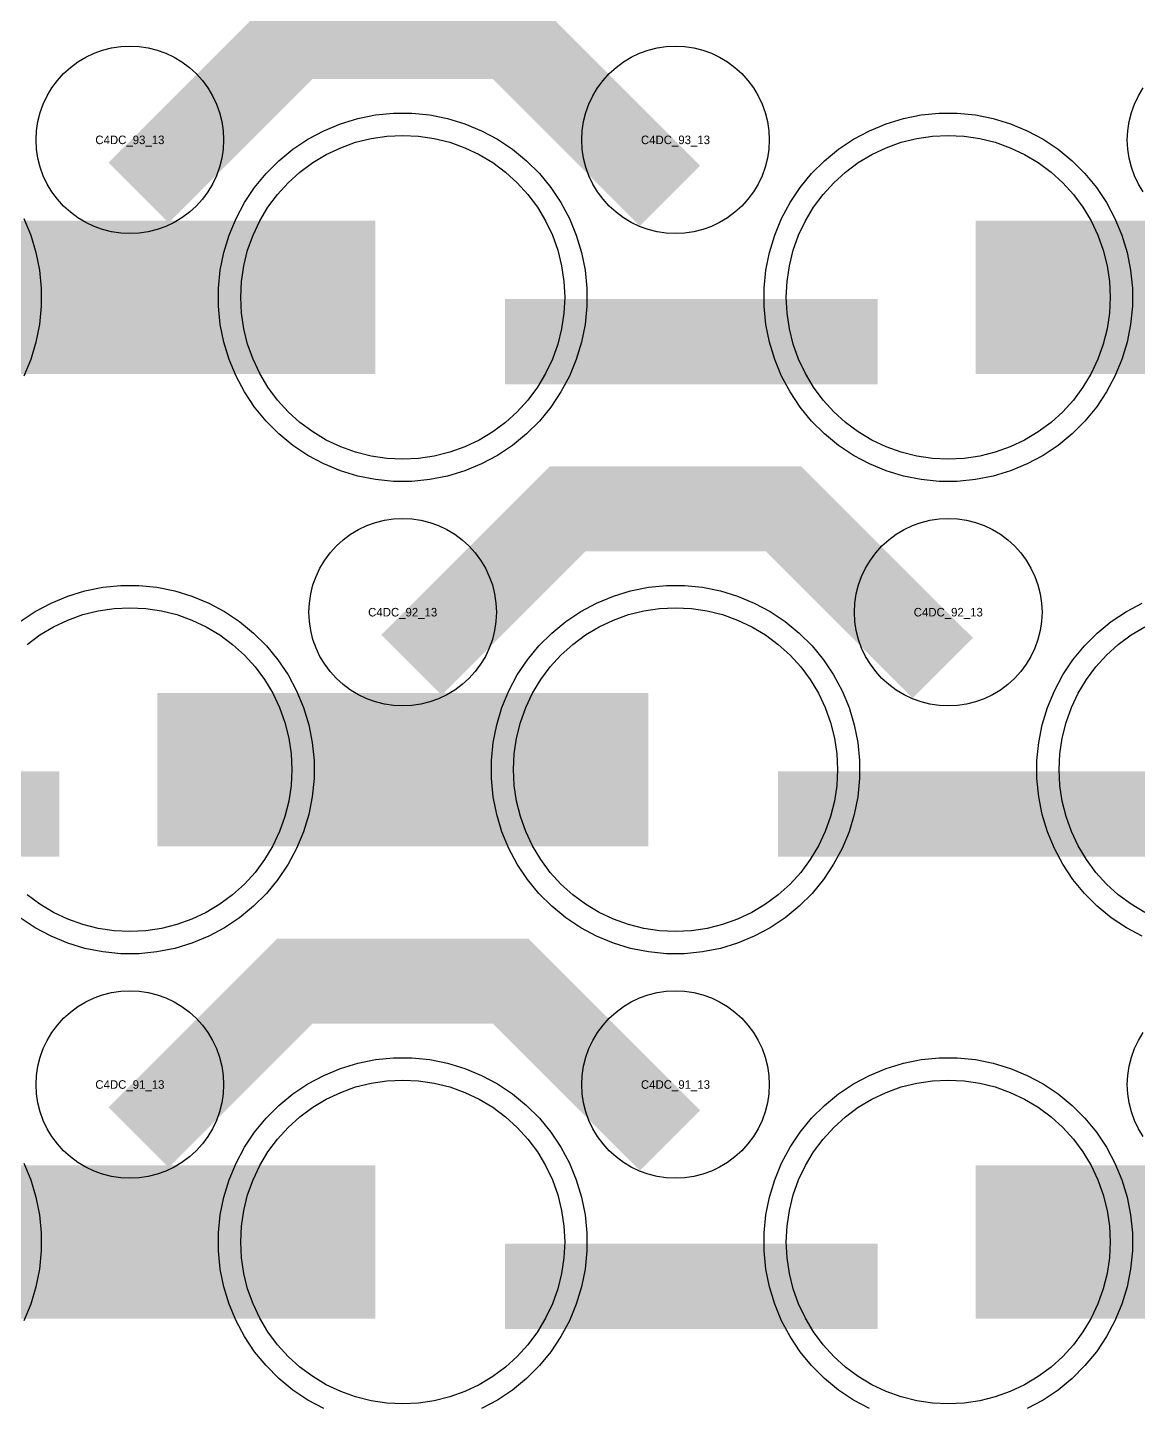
# Model space of a CAD drawing. Extents: x -11880 to 11880, y -14992 to 14992.
# Drawn here: x -7870 to -7544.2, y -2278.8 to -1874 of the extents above; entities that cross this region are included whole.
import ezdxf
from ezdxf.enums import TextEntityAlignment as Align

# ---------------------------------------------------------------- set-up
doc = ezdxf.new("R2010")
doc.units = 0
doc.header["$MEASUREMENT"] = 0
for name, color, linetype in [('GDS_775_DT_237', 138, 'CONTINUOUS'), ('RDL1_FS', 34, 'CONTINUOUS'), ('RDL_BS', 160, 'CONTINUOUS')]:
    doc.layers.add(name, color=color, linetype=linetype)

msp = doc.modelspace()

# ---------------------------------------------------------------- linework, layer by layer
at = {"layer": 'RDL1_FS'}
for points in [[(-7760, -2000.614), (-7764.657, -2000.385), (-7769.268, -1999.701), (-7773.791, -1998.569), (-7778.181, -1996.997), (-7782.395, -1995.005), (-7786.395, -1992.607), (-7790.14, -1989.829), (-7793.594, -1986.699), (-7796.724, -1983.245), (-7799.502, -1979.5), (-7801.9, -1975.5), (-7803.892, -1971.286), (-7805.464, -1966.896), (-7806.596, -1962.373), (-7807.28, -1957.762), (-7807.509, -1953.105), (-7807.28, -1948.448), (-7806.596, -1943.837), (-7805.464, -1939.314), (-7803.892, -1934.924), (-7801.9, -1930.71), (-7799.502, -1926.71), (-7796.724, -1922.965), (-7793.594, -1919.511), (-7790.14, -1916.381), (-7786.395, -1913.603), (-7782.395, -1911.205), (-7778.181, -1909.213), (-7773.791, -1907.641), (-7769.268, -1906.509), (-7764.657, -1905.825), (-7760, -1905.596), (-7755.343, -1905.825), (-7750.732, -1906.509), (-7746.209, -1907.641), (-7741.819, -1909.213), (-7737.605, -1911.205), (-7733.605, -1913.603), (-7729.86, -1916.381), (-7726.406, -1919.511), (-7723.276, -1922.965), (-7720.498, -1926.71), (-7718.1, -1930.71), (-7716.108, -1934.924), (-7714.536, -1939.314), (-7713.404, -1943.837), (-7712.72, -1948.448), (-7712.491, -1953.105), (-7712.72, -1957.762), (-7713.404, -1962.373), (-7714.536, -1966.896), (-7716.108, -1971.286), (-7718.1, -1975.5), (-7720.498, -1979.5), (-7723.276, -1983.245), (-7726.406, -1986.699), (-7729.86, -1989.829), (-7733.605, -1992.607), (-7737.605, -1995.005), (-7741.819, -1996.997), (-7746.209, -1998.569), (-7750.732, -1999.701), (-7755.343, -2000.385)], [(-7600, -2000.614), (-7604.657, -2000.385), (-7609.268, -1999.701), (-7613.791, -1998.569), (-7618.181, -1996.997), (-7622.395, -1995.005), (-7626.395, -1992.607), (-7630.14, -1989.829), (-7633.594, -1986.699), (-7636.724, -1983.245), (-7639.502, -1979.5), (-7641.9, -1975.5), (-7643.892, -1971.286), (-7645.464, -1966.896), (-7646.596, -1962.373), (-7647.28, -1957.762), (-7647.509, -1953.105), (-7647.28, -1948.448), (-7646.596, -1943.837), (-7645.464, -1939.314), (-7643.892, -1934.924), (-7641.9, -1930.71), (-7639.502, -1926.71), (-7636.724, -1922.965), (-7633.594, -1919.511), (-7630.14, -1916.381), (-7626.395, -1913.603), (-7622.395, -1911.205), (-7618.181, -1909.213), (-7613.791, -1907.641), (-7609.268, -1906.509), (-7604.657, -1905.825), (-7600, -1905.596), (-7595.343, -1905.825), (-7590.732, -1906.509), (-7586.209, -1907.641), (-7581.819, -1909.213), (-7577.605, -1911.205), (-7573.605, -1913.603), (-7569.86, -1916.381), (-7566.406, -1919.511), (-7563.276, -1922.965), (-7560.498, -1926.71), (-7558.1, -1930.71), (-7556.108, -1934.924), (-7554.536, -1939.314), (-7553.404, -1943.837), (-7552.72, -1948.448), (-7552.491, -1953.105), (-7552.72, -1957.762), (-7553.404, -1962.373), (-7554.536, -1966.896), (-7556.108, -1971.286), (-7558.1, -1975.5), (-7560.498, -1979.5), (-7563.276, -1983.245), (-7566.406, -1986.699), (-7569.86, -1989.829), (-7573.605, -1992.607), (-7577.605, -1995.005), (-7581.819, -1996.997), (-7586.209, -1998.569), (-7590.732, -1999.701), (-7595.343, -2000.385)], [(-7680, -2139.179), (-7684.657, -2138.95), (-7689.268, -2138.266), (-7693.791, -2137.134), (-7698.181, -2135.562), (-7702.395, -2133.57), (-7706.395, -2131.172), (-7710.14, -2128.394), (-7713.594, -2125.264), (-7716.724, -2121.81), (-7719.502, -2118.065), (-7721.9, -2114.065), (-7723.892, -2109.851), (-7725.464, -2105.461), (-7726.596, -2100.938), (-7727.28, -2096.327), (-7727.509, -2091.67), (-7727.28, -2087.013), (-7726.596, -2082.402), (-7725.464, -2077.879), (-7723.892, -2073.489), (-7721.9, -2069.275), (-7719.502, -2065.275), (-7716.724, -2061.53), (-7713.594, -2058.076), (-7710.14, -2054.946), (-7706.395, -2052.168), (-7702.395, -2049.77), (-7698.181, -2047.778), (-7693.791, -2046.206), (-7689.268, -2045.074), (-7684.657, -2044.39), (-7680, -2044.161), (-7675.343, -2044.39), (-7670.732, -2045.074), (-7666.209, -2046.206), (-7661.819, -2047.778), (-7657.605, -2049.77), (-7653.605, -2052.168), (-7649.86, -2054.946), (-7646.406, -2058.076), (-7643.276, -2061.53), (-7640.498, -2065.275), (-7638.1, -2069.275), (-7636.108, -2073.489), (-7634.536, -2077.879), (-7633.404, -2082.402), (-7632.72, -2087.013), (-7632.491, -2091.67), (-7632.72, -2096.327), (-7633.404, -2100.938), (-7634.536, -2105.461), (-7636.108, -2109.851), (-7638.1, -2114.065), (-7640.498, -2118.065), (-7643.276, -2121.81), (-7646.406, -2125.264), (-7649.86, -2128.394), (-7653.605, -2131.172), (-7657.605, -2133.57), (-7661.819, -2135.562), (-7666.209, -2137.134), (-7670.732, -2138.266), (-7675.343, -2138.95)]]:
    msp.add_lwpolyline(points, close=True, dxfattribs=at)
for points in [[(-7911.998, -1953.105, 45, 45, 0), (-7839.998, -1953.105, 45, 45, 0)], [(-7839.998, -1953.105, 45, 45, 0), (-7767.998, -1953.105, 45, 45, 0)], [(-7591.998, -1953.105, 45, 45, 0), (-7519.998, -1953.105, 45, 45, 0)], [(-7831.998, -2091.67, 45, 45, 0), (-7759.998, -2091.67, 45, 45, 0)], [(-7759.998, -2091.67, 45, 45, 0), (-7687.998, -2091.67, 45, 45, 0)]]:
    msp.add_lwpolyline(points, format="xyseb", dxfattribs=at)
for points in [[(-7870.14, -2054.946), (-7866.395, -2052.168), (-7862.395, -2049.77), (-7858.181, -2047.778), (-7853.791, -2046.206), (-7849.268, -2045.074), (-7844.657, -2044.39), (-7840, -2044.161), (-7835.343, -2044.39), (-7830.732, -2045.074), (-7826.209, -2046.206), (-7821.819, -2047.778), (-7817.605, -2049.77), (-7813.605, -2052.168), (-7809.86, -2054.946), (-7806.406, -2058.076), (-7803.276, -2061.53), (-7800.498, -2065.275), (-7798.1, -2069.275), (-7796.108, -2073.489), (-7794.536, -2077.879), (-7793.404, -2082.402), (-7792.72, -2087.013), (-7792.491, -2091.67), (-7792.72, -2096.327), (-7793.404, -2100.938), (-7794.536, -2105.461), (-7796.108, -2109.851), (-7798.1, -2114.065), (-7800.498, -2118.065), (-7803.276, -2121.81), (-7806.406, -2125.264), (-7809.86, -2128.394), (-7813.605, -2131.172), (-7817.605, -2133.57), (-7821.819, -2135.562), (-7826.209, -2137.134), (-7830.732, -2138.266), (-7835.343, -2138.95), (-7840, -2139.179), (-7844.657, -2138.95), (-7849.268, -2138.266), (-7853.791, -2137.134), (-7858.181, -2135.562), (-7862.395, -2133.57), (-7866.395, -2131.172), (-7870.14, -2128.394)], [(-7542.395, -2133.57), (-7546.395, -2131.172), (-7550.14, -2128.394), (-7553.594, -2125.264), (-7556.724, -2121.81), (-7559.502, -2118.065), (-7561.9, -2114.065), (-7563.892, -2109.851), (-7565.464, -2105.461), (-7566.596, -2100.938), (-7567.28, -2096.327), (-7567.509, -2091.67), (-7567.28, -2087.013), (-7566.596, -2082.402), (-7565.464, -2077.879), (-7563.892, -2073.489), (-7561.9, -2069.275), (-7559.502, -2065.275), (-7556.724, -2061.53), (-7553.594, -2058.076), (-7550.14, -2054.946), (-7546.395, -2052.168), (-7542.395, -2049.77)]]:
    msp.add_lwpolyline(points, dxfattribs=at)
at = {"layer": 'RDL1_FS', "color": 11, "true_color": 0xf27172}
for points in [[(-7760, -2277.744), (-7764.657, -2277.515), (-7769.268, -2276.831), (-7773.791, -2275.699), (-7778.181, -2274.127), (-7782.395, -2272.135), (-7786.395, -2269.737), (-7790.14, -2266.959), (-7793.594, -2263.829), (-7796.724, -2260.375), (-7799.502, -2256.63), (-7801.9, -2252.63), (-7803.892, -2248.416), (-7805.464, -2244.026), (-7806.596, -2239.503), (-7807.28, -2234.892), (-7807.509, -2230.235), (-7807.28, -2225.578), (-7806.596, -2220.967), (-7805.464, -2216.444), (-7803.892, -2212.054), (-7801.9, -2207.84), (-7799.502, -2203.84), (-7796.724, -2200.095), (-7793.594, -2196.641), (-7790.14, -2193.511), (-7786.395, -2190.733), (-7782.395, -2188.335), (-7778.181, -2186.343), (-7773.791, -2184.771), (-7769.268, -2183.639), (-7764.657, -2182.955), (-7760, -2182.726), (-7755.343, -2182.955), (-7750.732, -2183.639), (-7746.209, -2184.771), (-7741.819, -2186.343), (-7737.605, -2188.335), (-7733.605, -2190.733), (-7729.86, -2193.511), (-7726.406, -2196.641), (-7723.276, -2200.095), (-7720.498, -2203.84), (-7718.1, -2207.84), (-7716.108, -2212.054), (-7714.536, -2216.444), (-7713.404, -2220.967), (-7712.72, -2225.578), (-7712.491, -2230.235), (-7712.72, -2234.892), (-7713.404, -2239.503), (-7714.536, -2244.026), (-7716.108, -2248.416), (-7718.1, -2252.63), (-7720.498, -2256.63), (-7723.276, -2260.375), (-7726.406, -2263.829), (-7729.86, -2266.959), (-7733.605, -2269.737), (-7737.605, -2272.135), (-7741.819, -2274.127), (-7746.209, -2275.699), (-7750.732, -2276.831), (-7755.343, -2277.515)], [(-7600, -2277.744), (-7604.657, -2277.515), (-7609.268, -2276.831), (-7613.791, -2275.699), (-7618.181, -2274.127), (-7622.395, -2272.135), (-7626.395, -2269.737), (-7630.14, -2266.959), (-7633.594, -2263.829), (-7636.724, -2260.375), (-7639.502, -2256.63), (-7641.9, -2252.63), (-7643.892, -2248.416), (-7645.464, -2244.026), (-7646.596, -2239.503), (-7647.28, -2234.892), (-7647.509, -2230.235), (-7647.28, -2225.578), (-7646.596, -2220.967), (-7645.464, -2216.444), (-7643.892, -2212.054), (-7641.9, -2207.84), (-7639.502, -2203.84), (-7636.724, -2200.095), (-7633.594, -2196.641), (-7630.14, -2193.511), (-7626.395, -2190.733), (-7622.395, -2188.335), (-7618.181, -2186.343), (-7613.791, -2184.771), (-7609.268, -2183.639), (-7604.657, -2182.955), (-7600, -2182.726), (-7595.343, -2182.955), (-7590.732, -2183.639), (-7586.209, -2184.771), (-7581.819, -2186.343), (-7577.605, -2188.335), (-7573.605, -2190.733), (-7569.86, -2193.511), (-7566.406, -2196.641), (-7563.276, -2200.095), (-7560.498, -2203.84), (-7558.1, -2207.84), (-7556.108, -2212.054), (-7554.536, -2216.444), (-7553.404, -2220.967), (-7552.72, -2225.578), (-7552.491, -2230.235), (-7552.72, -2234.892), (-7553.404, -2239.503), (-7554.536, -2244.026), (-7556.108, -2248.416), (-7558.1, -2252.63), (-7560.498, -2256.63), (-7563.276, -2260.375), (-7566.406, -2263.829), (-7569.86, -2266.959), (-7573.605, -2269.737), (-7577.605, -2272.135), (-7581.819, -2274.127), (-7586.209, -2275.699), (-7590.732, -2276.831), (-7595.343, -2277.515)]]:
    msp.add_lwpolyline(points, close=True, dxfattribs=at)
for points in [[(-7911.998, -2230.235, 45, 45, 0), (-7839.998, -2230.235, 45, 45, 0)], [(-7839.998, -2230.235, 45, 45, 0), (-7767.998, -2230.235, 45, 45, 0)], [(-7591.998, -2230.235, 45, 45, 0), (-7519.998, -2230.235, 45, 45, 0)]]:
    msp.add_lwpolyline(points, format="xyseb", dxfattribs=at)
at = {"layer": 'RDL_BS'}
for points in [[(-7837.438, -1922.419, 25, 25, 0), (-7791.623, -1876.604, 25, 25, 0), (-7758.07, -1876.604, 25, 25, 0)], [(-7681.599, -1923.318, 25, 25, 0), (-7728.313, -1876.604, 25, 25, 0), (-7758.071, -1876.604, 25, 25, 0)], [(-7729.984, -1966.118, 25, 25, 0), (-7620.719, -1966.118, 25, 25, 0)], [(-7757.438, -2060.984, 25, 25, 0), (-7711.623, -2015.169, 25, 25, 0), (-7678.07, -2015.169, 25, 25, 0)], [(-7601.599, -2061.883, 25, 25, 0), (-7648.313, -2015.169, 25, 25, 0), (-7678.071, -2015.169, 25, 25, 0)], [(-7969.984, -2104.683, 25, 25, 0), (-7860.719, -2104.683, 25, 25, 0)], [(-7649.984, -2104.683, 25, 25, 0), (-7540.719, -2104.683, 25, 25, 0)], [(-7837.438, -2199.549, 25, 25, 0), (-7791.623, -2153.734, 25, 25, 0), (-7758.07, -2153.734, 25, 25, 0)], [(-7681.599, -2200.448, 25, 25, 0), (-7728.313, -2153.734, 25, 25, 0), (-7758.071, -2153.734, 25, 25, 0)]]:
    msp.add_lwpolyline(points, format="xyseb", dxfattribs=at)
for points in [[(-7840, -1934.411), (-7842.693, -1934.279), (-7845.365, -1933.883), (-7847.984, -1933.226), (-7850.519, -1932.319), (-7852.956, -1931.167), (-7855.28, -1929.774), (-7857.443, -1928.171), (-7859.442, -1926.359), (-7861.254, -1924.36), (-7862.857, -1922.197), (-7864.25, -1919.873), (-7865.402, -1917.436), (-7866.309, -1914.901), (-7866.966, -1912.282), (-7867.362, -1909.61), (-7867.494, -1906.917), (-7867.362, -1904.224), (-7866.966, -1901.552), (-7866.309, -1898.933), (-7865.402, -1896.398), (-7864.25, -1893.961), (-7862.857, -1891.637), (-7861.254, -1889.474), (-7859.442, -1887.475), (-7857.443, -1885.663), (-7855.28, -1884.06), (-7852.956, -1882.667), (-7850.519, -1881.515), (-7847.984, -1880.608), (-7845.365, -1879.951), (-7842.693, -1879.555), (-7840, -1879.423), (-7837.307, -1879.555), (-7834.635, -1879.951), (-7832.016, -1880.608), (-7829.481, -1881.515), (-7827.044, -1882.667), (-7824.72, -1884.06), (-7822.557, -1885.663), (-7820.558, -1887.475), (-7818.746, -1889.474), (-7817.143, -1891.637), (-7815.75, -1893.961), (-7814.598, -1896.398), (-7813.691, -1898.933), (-7813.034, -1901.552), (-7812.638, -1904.224), (-7812.506, -1906.917), (-7812.638, -1909.61), (-7813.034, -1912.282), (-7813.691, -1914.901), (-7814.598, -1917.436), (-7815.75, -1919.873), (-7817.143, -1922.197), (-7818.746, -1924.36), (-7820.558, -1926.359), (-7822.557, -1928.171), (-7824.72, -1929.774), (-7827.044, -1931.167), (-7829.481, -1932.319), (-7832.016, -1933.226), (-7834.635, -1933.883), (-7837.307, -1934.279)], [(-7680, -1934.411), (-7682.693, -1934.279), (-7685.365, -1933.883), (-7687.984, -1933.226), (-7690.519, -1932.319), (-7692.956, -1931.167), (-7695.28, -1929.774), (-7697.443, -1928.171), (-7699.442, -1926.359), (-7701.254, -1924.36), (-7702.857, -1922.197), (-7704.25, -1919.873), (-7705.402, -1917.436), (-7706.309, -1914.901), (-7706.966, -1912.282), (-7707.362, -1909.61), (-7707.494, -1906.917), (-7707.362, -1904.224), (-7706.966, -1901.552), (-7706.309, -1898.933), (-7705.402, -1896.398), (-7704.25, -1893.961), (-7702.857, -1891.637), (-7701.254, -1889.474), (-7699.442, -1887.475), (-7697.443, -1885.663), (-7695.28, -1884.06), (-7692.956, -1882.667), (-7690.519, -1881.515), (-7687.984, -1880.608), (-7685.365, -1879.951), (-7682.693, -1879.555), (-7680, -1879.423), (-7677.307, -1879.555), (-7674.635, -1879.951), (-7672.016, -1880.608), (-7669.481, -1881.515), (-7667.044, -1882.667), (-7664.72, -1884.06), (-7662.557, -1885.663), (-7660.558, -1887.475), (-7658.746, -1889.474), (-7657.143, -1891.637), (-7655.75, -1893.961), (-7654.598, -1896.398), (-7653.691, -1898.933), (-7653.034, -1901.552), (-7652.638, -1904.224), (-7652.506, -1906.917), (-7652.638, -1909.61), (-7653.034, -1912.282), (-7653.691, -1914.901), (-7654.598, -1917.436), (-7655.75, -1919.873), (-7657.143, -1922.197), (-7658.746, -1924.36), (-7660.558, -1926.359), (-7662.557, -1928.171), (-7664.72, -1929.774), (-7667.044, -1931.167), (-7669.481, -1932.319), (-7672.016, -1933.226), (-7674.635, -1933.883), (-7677.307, -1934.279)], [(-7762.644, -2007.105), (-7767.938, -2006.588), (-7773.165, -2005.542), (-7778.205, -2004.011), (-7783.115, -2001.98), (-7787.777, -1999.488), (-7792.191, -1996.541), (-7796.292, -1993.179), (-7800.074, -1989.397), (-7803.436, -1985.296), (-7806.383, -1980.882), (-7808.875, -1976.22), (-7810.906, -1971.31), (-7812.437, -1966.27), (-7813.483, -1961.043), (-7814, -1955.749), (-7814, -1950.461), (-7813.483, -1945.167), (-7812.437, -1939.94), (-7810.906, -1934.9), (-7808.875, -1929.99), (-7806.383, -1925.328), (-7803.436, -1920.914), (-7800.074, -1916.813), (-7796.292, -1913.031), (-7792.191, -1909.669), (-7787.777, -1906.722), (-7783.115, -1904.23), (-7778.205, -1902.199), (-7773.165, -1900.668), (-7767.938, -1899.622), (-7762.644, -1899.105), (-7757.356, -1899.105), (-7752.062, -1899.622), (-7746.835, -1900.668), (-7741.795, -1902.199), (-7736.885, -1904.23), (-7732.223, -1906.722), (-7727.809, -1909.669), (-7723.708, -1913.031), (-7719.926, -1916.813), (-7716.564, -1920.914), (-7713.617, -1925.328), (-7711.125, -1929.99), (-7709.094, -1934.9), (-7707.563, -1939.94), (-7706.517, -1945.167), (-7706, -1950.461), (-7706, -1955.749), (-7706.517, -1961.043), (-7707.563, -1966.27), (-7709.094, -1971.31), (-7711.125, -1976.22), (-7713.617, -1980.882), (-7716.564, -1985.296), (-7719.926, -1989.397), (-7723.708, -1993.179), (-7727.809, -1996.541), (-7732.223, -1999.488), (-7736.885, -2001.98), (-7741.795, -2004.011), (-7746.835, -2005.542), (-7752.062, -2006.588), (-7757.356, -2007.105)], [(-7602.644, -2007.105), (-7607.938, -2006.588), (-7613.165, -2005.542), (-7618.205, -2004.011), (-7623.115, -2001.98), (-7627.777, -1999.488), (-7632.191, -1996.541), (-7636.292, -1993.179), (-7640.074, -1989.397), (-7643.436, -1985.296), (-7646.383, -1980.882), (-7648.875, -1976.22), (-7650.906, -1971.31), (-7652.437, -1966.27), (-7653.483, -1961.043), (-7654, -1955.749), (-7654, -1950.461), (-7653.483, -1945.167), (-7652.437, -1939.94), (-7650.906, -1934.9), (-7648.875, -1929.99), (-7646.383, -1925.328), (-7643.436, -1920.914), (-7640.074, -1916.813), (-7636.292, -1913.031), (-7632.191, -1909.669), (-7627.777, -1906.722), (-7623.115, -1904.23), (-7618.205, -1902.199), (-7613.165, -1900.668), (-7607.938, -1899.622), (-7602.644, -1899.105), (-7597.356, -1899.105), (-7592.062, -1899.622), (-7586.835, -1900.668), (-7581.795, -1902.199), (-7576.885, -1904.23), (-7572.223, -1906.722), (-7567.809, -1909.669), (-7563.708, -1913.031), (-7559.926, -1916.813), (-7556.564, -1920.914), (-7553.617, -1925.328), (-7551.125, -1929.99), (-7549.094, -1934.9), (-7547.563, -1939.94), (-7546.517, -1945.167), (-7546, -1950.461), (-7546, -1955.749), (-7546.517, -1961.043), (-7547.563, -1966.27), (-7549.094, -1971.31), (-7551.125, -1976.22), (-7553.617, -1980.882), (-7556.564, -1985.296), (-7559.926, -1989.397), (-7563.708, -1993.179), (-7567.809, -1996.541), (-7572.223, -1999.488), (-7576.885, -2001.98), (-7581.795, -2004.011), (-7586.835, -2005.542), (-7592.062, -2006.588), (-7597.356, -2007.105)], [(-7760, -2072.976), (-7762.693, -2072.844), (-7765.365, -2072.448), (-7767.984, -2071.791), (-7770.519, -2070.884), (-7772.956, -2069.732), (-7775.28, -2068.339), (-7777.443, -2066.736), (-7779.442, -2064.924), (-7781.254, -2062.925), (-7782.857, -2060.762), (-7784.25, -2058.438), (-7785.402, -2056.001), (-7786.309, -2053.466), (-7786.966, -2050.847), (-7787.362, -2048.175), (-7787.494, -2045.482), (-7787.362, -2042.789), (-7786.966, -2040.117), (-7786.309, -2037.498), (-7785.402, -2034.963), (-7784.25, -2032.526), (-7782.857, -2030.202), (-7781.254, -2028.039), (-7779.442, -2026.04), (-7777.443, -2024.228), (-7775.28, -2022.625), (-7772.956, -2021.232), (-7770.519, -2020.08), (-7767.984, -2019.173), (-7765.365, -2018.516), (-7762.693, -2018.12), (-7760, -2017.988), (-7757.307, -2018.12), (-7754.635, -2018.516), (-7752.016, -2019.173), (-7749.481, -2020.08), (-7747.044, -2021.232), (-7744.72, -2022.625), (-7742.557, -2024.228), (-7740.558, -2026.04), (-7738.746, -2028.039), (-7737.143, -2030.202), (-7735.75, -2032.526), (-7734.598, -2034.963), (-7733.691, -2037.498), (-7733.034, -2040.117), (-7732.638, -2042.789), (-7732.506, -2045.482), (-7732.638, -2048.175), (-7733.034, -2050.847), (-7733.691, -2053.466), (-7734.598, -2056.001), (-7735.75, -2058.438), (-7737.143, -2060.762), (-7738.746, -2062.925), (-7740.558, -2064.924), (-7742.557, -2066.736), (-7744.72, -2068.339), (-7747.044, -2069.732), (-7749.481, -2070.884), (-7752.016, -2071.791), (-7754.635, -2072.448), (-7757.307, -2072.844)], [(-7600, -2072.976), (-7602.693, -2072.844), (-7605.365, -2072.448), (-7607.984, -2071.791), (-7610.519, -2070.884), (-7612.956, -2069.732), (-7615.28, -2068.339), (-7617.443, -2066.736), (-7619.442, -2064.924), (-7621.254, -2062.925), (-7622.857, -2060.762), (-7624.25, -2058.438), (-7625.402, -2056.001), (-7626.309, -2053.466), (-7626.966, -2050.847), (-7627.362, -2048.175), (-7627.494, -2045.482), (-7627.362, -2042.789), (-7626.966, -2040.117), (-7626.309, -2037.498), (-7625.402, -2034.963), (-7624.25, -2032.526), (-7622.857, -2030.202), (-7621.254, -2028.039), (-7619.442, -2026.04), (-7617.443, -2024.228), (-7615.28, -2022.625), (-7612.956, -2021.232), (-7610.519, -2020.08), (-7607.984, -2019.173), (-7605.365, -2018.516), (-7602.693, -2018.12), (-7600, -2017.988), (-7597.307, -2018.12), (-7594.635, -2018.516), (-7592.016, -2019.173), (-7589.481, -2020.08), (-7587.044, -2021.232), (-7584.72, -2022.625), (-7582.557, -2024.228), (-7580.558, -2026.04), (-7578.746, -2028.039), (-7577.143, -2030.202), (-7575.75, -2032.526), (-7574.598, -2034.963), (-7573.691, -2037.498), (-7573.034, -2040.117), (-7572.638, -2042.789), (-7572.506, -2045.482), (-7572.638, -2048.175), (-7573.034, -2050.847), (-7573.691, -2053.466), (-7574.598, -2056.001), (-7575.75, -2058.438), (-7577.143, -2060.762), (-7578.746, -2062.925), (-7580.558, -2064.924), (-7582.557, -2066.736), (-7584.72, -2068.339), (-7587.044, -2069.732), (-7589.481, -2070.884), (-7592.016, -2071.791), (-7594.635, -2072.448), (-7597.307, -2072.844)], [(-7682.644, -2145.67), (-7687.938, -2145.153), (-7693.165, -2144.107), (-7698.205, -2142.576), (-7703.115, -2140.545), (-7707.777, -2138.053), (-7712.191, -2135.106), (-7716.292, -2131.744), (-7720.074, -2127.962), (-7723.436, -2123.861), (-7726.383, -2119.447), (-7728.875, -2114.785), (-7730.906, -2109.875), (-7732.437, -2104.835), (-7733.483, -2099.608), (-7734, -2094.314), (-7734, -2089.026), (-7733.483, -2083.732), (-7732.437, -2078.505), (-7730.906, -2073.465), (-7728.875, -2068.555), (-7726.383, -2063.893), (-7723.436, -2059.479), (-7720.074, -2055.378), (-7716.292, -2051.596), (-7712.191, -2048.234), (-7707.777, -2045.287), (-7703.115, -2042.795), (-7698.205, -2040.764), (-7693.165, -2039.233), (-7687.938, -2038.187), (-7682.644, -2037.67), (-7677.356, -2037.67), (-7672.062, -2038.187), (-7666.835, -2039.233), (-7661.795, -2040.764), (-7656.885, -2042.795), (-7652.223, -2045.287), (-7647.809, -2048.234), (-7643.708, -2051.596), (-7639.926, -2055.378), (-7636.564, -2059.479), (-7633.617, -2063.893), (-7631.125, -2068.555), (-7629.094, -2073.465), (-7627.563, -2078.505), (-7626.517, -2083.732), (-7626, -2089.026), (-7626, -2094.314), (-7626.517, -2099.608), (-7627.563, -2104.835), (-7629.094, -2109.875), (-7631.125, -2114.785), (-7633.617, -2119.447), (-7636.564, -2123.861), (-7639.926, -2127.962), (-7643.708, -2131.744), (-7647.809, -2135.106), (-7652.223, -2138.053), (-7656.885, -2140.545), (-7661.795, -2142.576), (-7666.835, -2144.107), (-7672.062, -2145.153), (-7677.356, -2145.67)], [(-7840, -2211.541), (-7842.693, -2211.409), (-7845.365, -2211.013), (-7847.984, -2210.356), (-7850.519, -2209.449), (-7852.956, -2208.297), (-7855.28, -2206.904), (-7857.443, -2205.301), (-7859.442, -2203.489), (-7861.254, -2201.49), (-7862.857, -2199.327), (-7864.25, -2197.003), (-7865.402, -2194.566), (-7866.309, -2192.031), (-7866.966, -2189.412), (-7867.362, -2186.74), (-7867.494, -2184.047), (-7867.362, -2181.354), (-7866.966, -2178.682), (-7866.309, -2176.063), (-7865.402, -2173.528), (-7864.25, -2171.091), (-7862.857, -2168.767), (-7861.254, -2166.604), (-7859.442, -2164.605), (-7857.443, -2162.793), (-7855.28, -2161.19), (-7852.956, -2159.797), (-7850.519, -2158.645), (-7847.984, -2157.738), (-7845.365, -2157.081), (-7842.693, -2156.685), (-7840, -2156.553), (-7837.307, -2156.685), (-7834.635, -2157.081), (-7832.016, -2157.738), (-7829.481, -2158.645), (-7827.044, -2159.797), (-7824.72, -2161.19), (-7822.557, -2162.793), (-7820.558, -2164.605), (-7818.746, -2166.604), (-7817.143, -2168.767), (-7815.75, -2171.091), (-7814.598, -2173.528), (-7813.691, -2176.063), (-7813.034, -2178.682), (-7812.638, -2181.354), (-7812.506, -2184.047), (-7812.638, -2186.74), (-7813.034, -2189.412), (-7813.691, -2192.031), (-7814.598, -2194.566), (-7815.75, -2197.003), (-7817.143, -2199.327), (-7818.746, -2201.49), (-7820.558, -2203.489), (-7822.557, -2205.301), (-7824.72, -2206.904), (-7827.044, -2208.297), (-7829.481, -2209.449), (-7832.016, -2210.356), (-7834.635, -2211.013), (-7837.307, -2211.409)], [(-7680, -2211.541), (-7682.693, -2211.409), (-7685.365, -2211.013), (-7687.984, -2210.356), (-7690.519, -2209.449), (-7692.956, -2208.297), (-7695.28, -2206.904), (-7697.443, -2205.301), (-7699.442, -2203.489), (-7701.254, -2201.49), (-7702.857, -2199.327), (-7704.25, -2197.003), (-7705.402, -2194.566), (-7706.309, -2192.031), (-7706.966, -2189.412), (-7707.362, -2186.74), (-7707.494, -2184.047), (-7707.362, -2181.354), (-7706.966, -2178.682), (-7706.309, -2176.063), (-7705.402, -2173.528), (-7704.25, -2171.091), (-7702.857, -2168.767), (-7701.254, -2166.604), (-7699.442, -2164.605), (-7697.443, -2162.793), (-7695.28, -2161.19), (-7692.956, -2159.797), (-7690.519, -2158.645), (-7687.984, -2157.738), (-7685.365, -2157.081), (-7682.693, -2156.685), (-7680, -2156.553), (-7677.307, -2156.685), (-7674.635, -2157.081), (-7672.016, -2157.738), (-7669.481, -2158.645), (-7667.044, -2159.797), (-7664.72, -2161.19), (-7662.557, -2162.793), (-7660.558, -2164.605), (-7658.746, -2166.604), (-7657.143, -2168.767), (-7655.75, -2171.091), (-7654.598, -2173.528), (-7653.691, -2176.063), (-7653.034, -2178.682), (-7652.638, -2181.354), (-7652.506, -2184.047), (-7652.638, -2186.74), (-7653.034, -2189.412), (-7653.691, -2192.031), (-7654.598, -2194.566), (-7655.75, -2197.003), (-7657.143, -2199.327), (-7658.746, -2201.49), (-7660.558, -2203.489), (-7662.557, -2205.301), (-7664.72, -2206.904), (-7667.044, -2208.297), (-7669.481, -2209.449), (-7672.016, -2210.356), (-7674.635, -2211.013), (-7677.307, -2211.409)]]:
    msp.add_lwpolyline(points, close=True, dxfattribs=at)
for points in [[(-7542.857, -1922.197), (-7544.25, -1919.873), (-7545.402, -1917.436), (-7546.309, -1914.901), (-7546.966, -1912.282), (-7547.362, -1909.61), (-7547.494, -1906.917), (-7547.362, -1904.224), (-7546.966, -1901.552), (-7546.309, -1898.933), (-7545.402, -1896.398), (-7544.25, -1893.961), (-7542.857, -1891.637)], [(-7871.125, -1929.99), (-7869.094, -1934.9), (-7867.563, -1939.94), (-7866.517, -1945.167), (-7866, -1950.461), (-7866, -1955.749), (-7866.517, -1961.043), (-7867.563, -1966.27), (-7869.094, -1971.31), (-7871.125, -1976.22)], [(-7872.191, -2048.234), (-7867.777, -2045.287), (-7863.115, -2042.795), (-7858.205, -2040.764), (-7853.165, -2039.233), (-7847.938, -2038.187), (-7842.644, -2037.67), (-7837.356, -2037.67), (-7832.062, -2038.187), (-7826.835, -2039.233), (-7821.795, -2040.764), (-7816.885, -2042.795), (-7812.223, -2045.287), (-7807.809, -2048.234), (-7803.708, -2051.596), (-7799.926, -2055.378), (-7796.564, -2059.479), (-7793.617, -2063.893), (-7791.125, -2068.555), (-7789.094, -2073.465), (-7787.563, -2078.505), (-7786.517, -2083.732), (-7786, -2089.026), (-7786, -2094.314), (-7786.517, -2099.608), (-7787.563, -2104.835), (-7789.094, -2109.875), (-7791.125, -2114.785), (-7793.617, -2119.447), (-7796.564, -2123.861), (-7799.926, -2127.962), (-7803.708, -2131.744), (-7807.809, -2135.106), (-7812.223, -2138.053), (-7816.885, -2140.545), (-7821.795, -2142.576), (-7826.835, -2144.107), (-7832.062, -2145.153), (-7837.356, -2145.67), (-7842.644, -2145.67), (-7847.938, -2145.153), (-7853.165, -2144.107), (-7858.205, -2142.576), (-7863.115, -2140.545), (-7867.777, -2138.053), (-7872.191, -2135.106)], [(-7543.115, -2140.545), (-7547.777, -2138.053), (-7552.191, -2135.106), (-7556.292, -2131.744), (-7560.074, -2127.962), (-7563.436, -2123.861), (-7566.383, -2119.447), (-7568.875, -2114.785), (-7570.906, -2109.875), (-7572.437, -2104.835), (-7573.483, -2099.608), (-7574, -2094.314), (-7574, -2089.026), (-7573.483, -2083.732), (-7572.437, -2078.505), (-7570.906, -2073.465), (-7568.875, -2068.555), (-7566.383, -2063.893), (-7563.436, -2059.479), (-7560.074, -2055.378), (-7556.292, -2051.596), (-7552.191, -2048.234), (-7547.777, -2045.287), (-7543.115, -2042.795)], [(-7542.857, -2199.327), (-7544.25, -2197.003), (-7545.402, -2194.566), (-7546.309, -2192.031), (-7546.966, -2189.412), (-7547.362, -2186.74), (-7547.494, -2184.047), (-7547.362, -2181.354), (-7546.966, -2178.682), (-7546.309, -2176.063), (-7545.402, -2173.528), (-7544.25, -2171.091), (-7542.857, -2168.767)]]:
    msp.add_lwpolyline(points, dxfattribs=at)
at = {"layer": 'RDL_BS', "color": 11, "true_color": 0xf27172}
for points in [[(-7783.115, -2279.11), (-7787.777, -2276.618), (-7792.191, -2273.671), (-7796.292, -2270.309), (-7800.074, -2266.527), (-7803.436, -2262.426), (-7806.383, -2258.012), (-7808.875, -2253.35), (-7810.906, -2248.44), (-7812.437, -2243.4), (-7813.483, -2238.173), (-7814, -2232.879), (-7814, -2227.591), (-7813.483, -2222.297), (-7812.437, -2217.07), (-7810.906, -2212.03), (-7808.875, -2207.12), (-7806.383, -2202.458), (-7803.436, -2198.044), (-7800.074, -2193.943), (-7796.292, -2190.161), (-7792.191, -2186.799), (-7787.777, -2183.852), (-7783.115, -2181.36), (-7778.205, -2179.329), (-7773.165, -2177.798), (-7767.938, -2176.752), (-7762.644, -2176.235), (-7757.356, -2176.235), (-7752.062, -2176.752), (-7746.835, -2177.798), (-7741.795, -2179.329), (-7736.885, -2181.36), (-7732.223, -2183.852), (-7727.809, -2186.799), (-7723.708, -2190.161), (-7719.926, -2193.943), (-7716.564, -2198.044), (-7713.617, -2202.458), (-7711.125, -2207.12), (-7709.094, -2212.03), (-7707.563, -2217.07), (-7706.517, -2222.297), (-7706, -2227.591), (-7706, -2232.879), (-7706.517, -2238.173), (-7707.563, -2243.4), (-7709.094, -2248.44), (-7711.125, -2253.35), (-7713.617, -2258.012), (-7716.564, -2262.426), (-7719.926, -2266.527), (-7723.708, -2270.309), (-7727.809, -2273.671), (-7732.223, -2276.618), (-7736.885, -2279.11)], [(-7623.115, -2279.11), (-7627.777, -2276.618), (-7632.191, -2273.671), (-7636.292, -2270.309), (-7640.074, -2266.527), (-7643.436, -2262.426), (-7646.383, -2258.012), (-7648.875, -2253.35), (-7650.906, -2248.44), (-7652.437, -2243.4), (-7653.483, -2238.173), (-7654, -2232.879), (-7654, -2227.591), (-7653.483, -2222.297), (-7652.437, -2217.07), (-7650.906, -2212.03), (-7648.875, -2207.12), (-7646.383, -2202.458), (-7643.436, -2198.044), (-7640.074, -2193.943), (-7636.292, -2190.161), (-7632.191, -2186.799), (-7627.777, -2183.852), (-7623.115, -2181.36), (-7618.205, -2179.329), (-7613.165, -2177.798), (-7607.938, -2176.752), (-7602.644, -2176.235), (-7597.356, -2176.235), (-7592.062, -2176.752), (-7586.835, -2177.798), (-7581.795, -2179.329), (-7576.885, -2181.36), (-7572.223, -2183.852), (-7567.809, -2186.799), (-7563.708, -2190.161), (-7559.926, -2193.943), (-7556.564, -2198.044), (-7553.617, -2202.458), (-7551.125, -2207.12), (-7549.094, -2212.03), (-7547.563, -2217.07), (-7546.517, -2222.297), (-7546, -2227.591), (-7546, -2232.879), (-7546.517, -2238.173), (-7547.563, -2243.4), (-7549.094, -2248.44), (-7551.125, -2253.35), (-7553.617, -2258.012), (-7556.564, -2262.426), (-7559.926, -2266.527), (-7563.708, -2270.309), (-7567.809, -2273.671), (-7572.223, -2276.618), (-7576.885, -2279.11)], [(-7871.125, -2207.12), (-7869.094, -2212.03), (-7867.563, -2217.07), (-7866.517, -2222.297), (-7866, -2227.591), (-7866, -2232.879), (-7866.517, -2238.173), (-7867.563, -2243.4), (-7869.094, -2248.44), (-7871.125, -2253.35)]]:
    msp.add_lwpolyline(points, dxfattribs=at)
msp.add_lwpolyline([(-7729.984, -2243.248, 25, 25, 0), (-7620.719, -2243.248, 25, 25, 0)], format="xyseb", dxfattribs=at)

# ---------------------------------------------------------------- texts
at = {"layer": 'GDS_775_DT_237'}
for s, p in [('C4DC_93_13', (-7840, -1906.917)), ('C4DC_93_13', (-7840, -1906.917)), ('C4DC_93_13', (-7680, -1906.917)), ('C4DC_93_13', (-7680, -1906.917)), ('C4DC_92_13', (-7760, -2045.482)), ('C4DC_92_13', (-7760, -2045.482)), ('C4DC_92_13', (-7600, -2045.482)), ('C4DC_92_13', (-7600, -2045.482)), ('C4DC_91_13', (-7840, -2184.047)), ('C4DC_91_13', (-7840, -2184.047)), ('C4DC_91_13', (-7680, -2184.047)), ('C4DC_91_13', (-7680, -2184.047))]:
    msp.add_text(s, height=2.5, dxfattribs=at).set_placement(p, align=Align.MIDDLE_CENTER)

doc.saveas('drawing.dxf')
